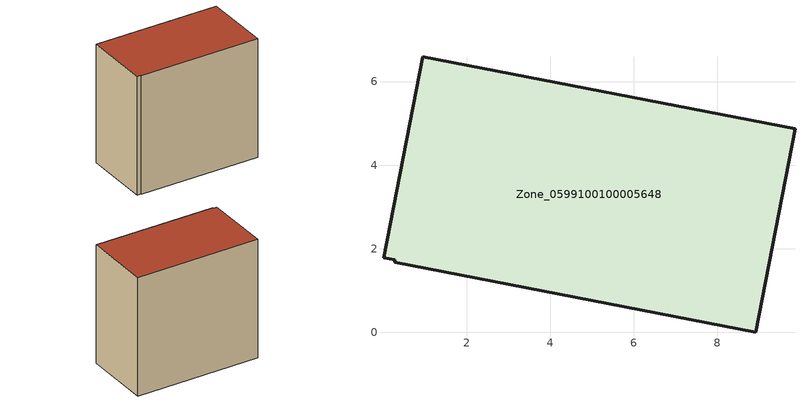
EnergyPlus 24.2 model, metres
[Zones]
Zone_0599100100005648
 floor ground (C_G): 0.28,1.68 0.29,1.73 0.01,1.79 0.94,6.6 9.86,4.87 8.91,0 z0
 wall outside (C_F): 8.91,0 9.86,4.87 0.94,6.6 0.01,1.79 0.29,1.73 0.28,1.68 8.91,0 z0:8.72
 roof outside (C_R): 0.29,1.73 0.28,1.68 8.91,0 9.86,4.87 0.94,6.6 0.01,1.79 z8.72
[BUILDING]
Pand.0599100100005648: North Axis=0; Terrain=City; Loads Convergence Tolerance Value=0.04; Temperature Convergence Tolerance Value=0.4; Solar Distribution=FullExterior; Maximum Number of Warmup Days=25; Minimum Number of Warmup Days=1
[Site:Location]
Rotterdam.The.Hague.AP_ZH_NLD Design_Conditions: Latitude=51.96; Longitude=4.45; Time Zone=1; Elevation=-4.5
[SITE:GROUNDTEMPERATURE:BUILDINGSURFACE]
18, 18, 18, 18, 18, 18, 18, 18, 18, 18, 18, 18
[MATERIAL] Thermal Absorptance=0.9; Solar Absorptance=0.7; Visible Absorptance=0.7
Name | Roughness | Thickness | Conductivity | Density | Specific Heat
G.TI.2006-2014 | MediumSmooth | 0.15 | 0.06 | 540 | 1210
F.TI.2006-2014 | Rough | 0.3 | 0.12 | 1920 | 840
R.TI.2006-2014 | MediumRough | 0.2 | 0.08 | 1500 | 1000
[CONSTRUCTION]
C_G: G.TI.2006-2014
C_F: F.TI.2006-2014
C_R: R.TI.2006-2014
[ZONE]
Zone_0599100100005648: Type=1; Multiplier=1; Ceiling Height=Autocalculate; Volume=Autocalculate; Floor Area=autocalculate; Part of Total Floor Area=Yes
[ZONEINFILTRATION:DESIGNFLOWRATE]
Infil_Zone_0599100100005648: Zone or ZoneList or Space or SpaceList=Zone_0599100100005648; Schedule=AlwaysOn; Design Flow Rate Calculation Method=Flow/Area; Flow Rate per Floor Area=0.0015; Constant Term Coefficient=1; Temperature Term Coefficient=0; Velocity Term Coefficient=0; Velocity Squared Term Coefficient=0
[HVACTEMPLATE:ZONE:IDEALLOADSAIRSYSTEM]
Zone_0599100100005648: Maximum Heating Supply Air Temperature=50; Minimum Cooling Supply Air Temperature=13; Maximum Heating Supply Air Humidity Ratio=0.0156; Minimum Cooling Supply Air Humidity Ratio=0.0077; Heating Limit=NoLimit; Cooling Limit=NoLimit; Dehumidification Control Type=ConstantSensibleHeatRatio; Cooling Sensible Heat Ratio=0.7; Dehumidification Setpoint=60; Humidification Control Type=None; Humidification Setpoint=30; Outdoor Air Method=None; Outdoor Air Flow Rate per Person=0.00944; Outdoor Air Flow Rate per Zone Floor Area=0; Outdoor Air Flow Rate per Zone=0; Demand Controlled Ventilation Type=None; Outdoor Air Economizer Type=NoEconomizer; Heat Recovery Type=None; Sensible Heat Recovery Effectiveness=0.7; Latent Heat Recovery Effectiveness=0.65
[ZONECONTROL:THERMOSTAT]
ThermostatControl_Zone_0599100100005648: Zone or ZoneList=Zone_0599100100005648; Control Type Schedule=DualSetpointControlType; Control 1=Thermostat_Zone_0599100100005648; Temperature Difference Between Cutout And Setpoint=0
[THERMOSTATSETPOINT:DUALSETPOINT]
Thermostat_Zone_0599100100005648: Heating Setpoint Temperature Schedule=HeatingSetpoint_Zone_0599100100005648; Cooling Setpoint Temperature Schedule=CoolingSetpoint_Zone_0599100100005648
[SCHEDULE:COMPACT]
HeatingSetpoint_Zone_0599100100005648: Through: 12/31, For: AllDays, Until: 24:00, 21
CoolingSetpoint_Zone_0599100100005648: Through: 12/31, For: AllDays, Until: 24:00, 24
DualSetpointControlType: Through: 12/31, For: AllDays, Until: 24:00, 4
AlwaysOn: Through: 12/31, For: AllDays, Until: 24:00, 1
